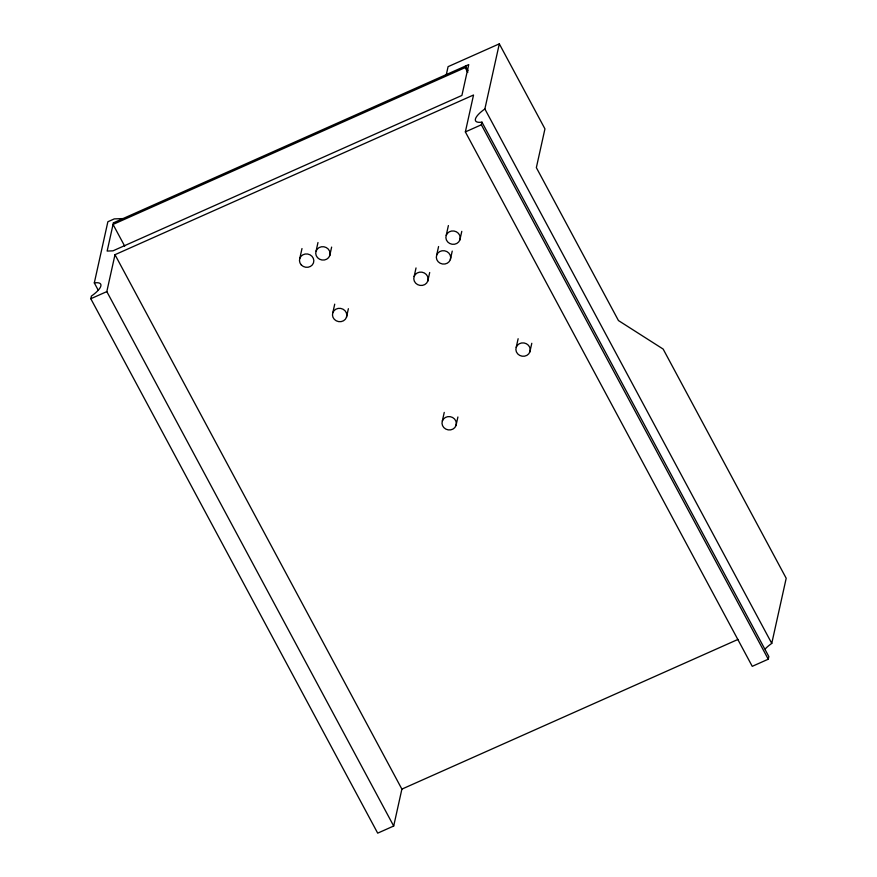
<?xml version="1.0" encoding="UTF-8"?>
<svg xmlns="http://www.w3.org/2000/svg" width="877" height="877" viewBox="0 0 877 877"><rect width="100%" height="100%" fill="white"/><g stroke="black" fill="none" stroke-linecap="round" stroke-linejoin="round"><path stroke-width="1.32" d="M446.327 74.567L448.081 66.663L499.309 43.85L484.871 108.967A22.528 6.599 -28.2 0 0 481.944 122.144L768.833 656.566L768.252 659.208L752.247 666.334L465.358 131.912L473.536 95.001L114.997 254.692L401.885 789.114L393.696 826.024L377.691 833.15L90.802 298.728L91.394 296.097A22.528 6.599 -28.2 0 0 94.31 282.909L107.871 221.749L114.273 218.899L122.999 218.581M393.696 826.024L106.819 291.602L114.997 254.692M299.813 258.353L301.984 248.553M316.082 251.107L317.978 242.534M329.741 255.667A7.213 6.687 12.5 0 0 321.42 246.777A7.213 6.687 12.5 0 0 317.573 257.717A7.213 6.687 12.5 0 0 329.741 255.667L331.638 247.095M332.811 312.727L334.718 304.155M346.481 317.288A7.213 6.687 12.5 0 0 338.16 308.408A7.213 6.687 12.5 0 0 334.312 319.338A7.213 6.687 12.5 0 0 346.481 317.288L348.377 308.715M414.13 276.518L416.027 267.945M467.781 72.429L465.194 67.595L465.544 66.016L468.132 70.84M427.79 281.068A7.213 6.687 12.5 0 0 419.469 272.188A7.213 6.687 12.5 0 0 415.621 283.118A7.213 6.687 12.5 0 0 427.79 281.068L429.697 272.495M436.669 255.108L438.577 246.536M446.218 235.365L448.388 225.564M450.339 259.669A7.213 6.687 12.5 0 0 442.008 250.789A7.213 6.687 12.5 0 0 438.16 261.719A7.213 6.687 12.5 0 0 450.339 259.669L452.236 251.096M768.252 659.208L481.363 124.786L481.944 122.144M459.888 239.914A7.213 6.687 12.5 0 0 451.556 231.035A7.213 6.687 12.5 0 0 447.708 241.964A7.213 6.687 12.5 0 0 459.888 239.914L461.784 231.342M442.337 420.993L444.244 412.42M456.007 425.553A7.213 6.687 12.5 0 0 447.687 416.674A7.213 6.687 12.5 0 0 443.839 427.603A7.213 6.687 12.5 0 0 456.007 425.553L457.904 416.981M516.224 347.303L518.132 338.73M529.894 351.863A7.213 6.687 12.5 0 0 521.574 342.973A7.213 6.687 12.5 0 0 517.715 353.902A7.213 6.687 12.5 0 0 529.894 351.863L531.791 343.291M765.226 648.914A22.528 6.599 -28.2 0 1 771.76 643.389L786.198 578.272L663.155 349.079L618.46 320.565L536.351 167.628L544.946 128.875L499.309 43.85M465.194 67.595L113.045 224.435L124.709 246.152M90.802 298.728L106.819 291.602M465.358 131.912L481.363 124.786M401.885 789.114L737.941 639.443M484.871 108.967L771.76 643.389M94.31 282.909L98.202 290.155M113.396 222.857L107.147 251.063L112.969 250.844L461.905 95.44L468.746 64.591L113.396 222.857M301.304 264.953A7.213 6.687 12.5 0 0 313.484 262.903A7.213 6.687 12.5 0 0 305.152 254.023A7.213 6.687 12.5 0 0 301.304 264.953"/></g></svg>
